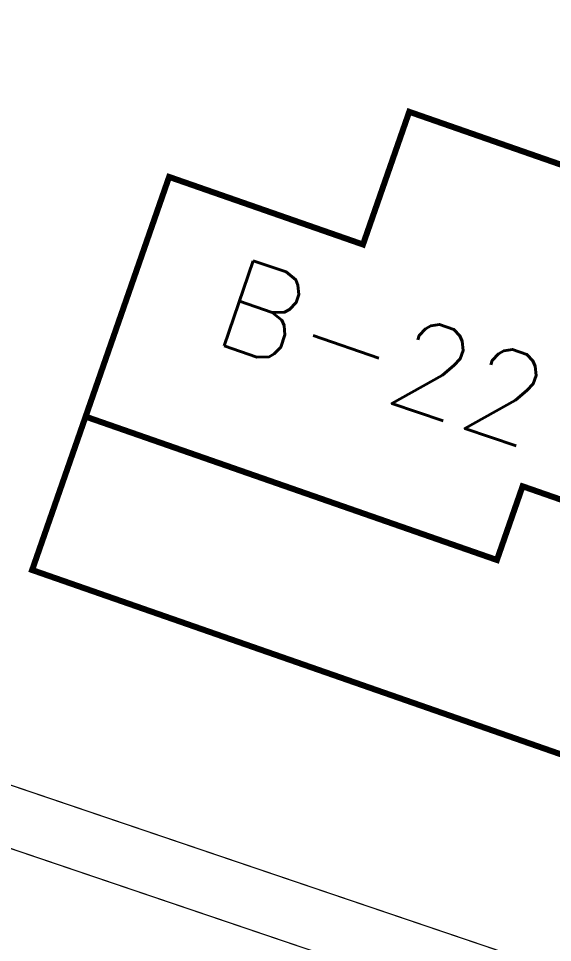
# Model space of a CAD drawing. Header units: inches. Extents: x 350994 to 353538, y 1581369 to 1583842.
# Drawn here: x 351462.07 to 351470.97, y 1583358.05 to 1583373.44 of the extents above; entities that cross this region are included whole.
import ezdxf
from ezdxf.enums import TextEntityAlignment as Align

# ---------------------------------------------------------------- set-up
doc = ezdxf.new("R2010")
doc.units = ezdxf.units.IN
doc.header["$MEASUREMENT"] = 0
for name, pattern in [('1', [0]), ('ACAD_ISO03W100', [30, 12, -18]), ('DASHDOTX2', [2, 1, -0.5, 0, -0.5])]:
    doc.linetypes.add(name, pattern=pattern)
for name, color, linetype in [('BOUNDARY', 5, 'Continuous'), ('BULDING', 5, '1'), ('CULVERT', 255, '1'), ('CW', 94, '1')]:
    doc.layers.add(name, color=color, linetype=linetype)
doc.styles.add('ROMANS', font='ROMANS.shx')

msp = doc.modelspace()

# ---------------------------------------------------------------- linework, layer by layer
at = {"layer": 'BOUNDARY', "lineweight": 5, "elevation": 96.499}
msp.add_lwpolyline([(351473.178, 1583370.285, 0.1, 0.1, 0), (351473.275, 1583370.57, 0.1, 0.1, 0), (351473.842, 1583370.375, 0.1, 0.1, 0), (351473.748, 1583370.091, 0.1, 0.1, 0), (351473.748, 1583370.091, 0.1, 0.1, 0), (351478.345, 1583368.489, 0.1, 0.1, 0), (351477.554, 1583366.22, 0.1, 0.1, 0), (351480.913, 1583365.114, 0.1, 0.1, 0), (351479.521, 1583361.12, 0.1, 0.1, 0), (351472.666, 1583363.509, 0.1, 0.1, 0), (351473.094, 1583364.737, 0.1, 0.1, 0), (351470.474, 1583365.65, 0.1, 0.1, 0), (351470.046, 1583364.422, 0.1, 0.1, 0), (351463.191, 1583366.811, 0.1, 0.1, 0), (351464.583, 1583370.805, 0.1, 0.1, 0), (351467.814, 1583369.679, 0.1, 0.1, 0), (351468.585, 1583371.89, 0.1, 0.1, 0), (351473.179, 1583370.289, 0, 0, 0)], format="xyseb", dxfattribs=at)
at = {"layer": 'CULVERT', "color": 250, "linetype": 'DASHDOTX2', "lineweight": 5, "ltscale": 2, "const_width": 0.02, "elevation": 95.847}
for points in [[(351597.464, 1583314.707), (351424.309, 1583373.435)], [(351597.115, 1583313.77), (351424.083, 1583372.455)]]:
    msp.add_lwpolyline(points, dxfattribs=at)
at = {"layer": 'CW', "linetype": 'ACAD_ISO03W100', "lineweight": 5, "ltscale": 0.1, "const_width": 0.1, "elevation": 96.37}
msp.add_lwpolyline([(351479.521, 1583361.12), (351478.63, 1583358.564), (351462.3, 1583364.255), (351463.191, 1583366.811)], dxfattribs=at)

# ---------------------------------------------------------------- texts
at = {"layer": 'BULDING', "color": 0, "linetype": 'Continuous', "lineweight": 9, "style": 'ROMANS'}
msp.add_text('B-22', height=1.5, rotation=341.0931, dxfattribs=at).set_placement((351468.145, 1583367.877, 92.515), align=Align.MIDDLE_CENTER)

doc.saveas('drawing.dxf')
